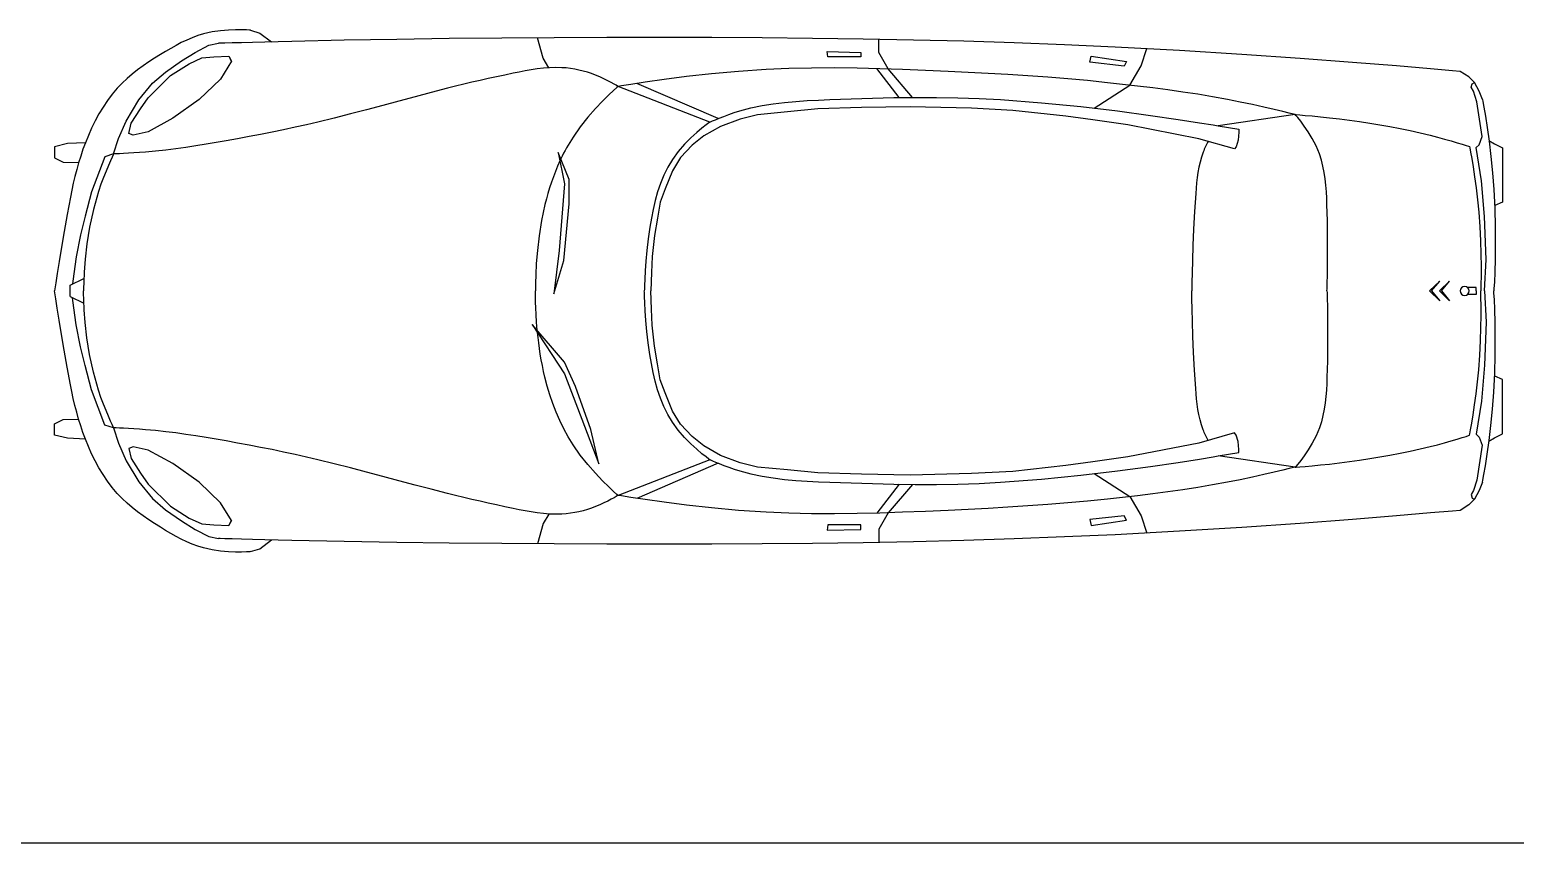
# Model space of a CAD drawing. Header units: millimetres. Extents: x 1343 to 64046, y 44602 to 77982.
# Drawn here: x 42538 to 47656, y 57946 to 60749 of the extents above; entities that cross this region are included whole.
import ezdxf

# ---------------------------------------------------------------- set-up
doc = ezdxf.new("R2010")
doc.units = ezdxf.units.MM
doc.layers.add('www.cad-blocks.net', color=7, linetype='Continuous')

# ---------------------------------------------------------------- blocks, each defined once
blk = doc.blocks.new('A$C4F9B1D23')
at = {"linetype": 'Continuous'}
for p, q in [((543, 1791.4), (513.5, 1784.7)), ((571.9, 1795.7), (543, 1791.4)), ((599.2, 1798.1), (571.9, 1795.7)), ((623.8, 1799.1), (599.2, 1798.1)), ((644.7, 1799.1), (623.8, 1799.1)), ((660.9, 1798.6), (644.7, 1799.1)), ((671.3, 1798), (660.9, 1798.6)), ((675.1, 1797.6), (671.3, 1798)), ((675.1, 1797.6), (707, 1787.7)), ((418.6, 1745), (400.5, 1734.9)), ((436.9, 1754.6), (418.6, 1745)), ((455.5, 1763.5), (436.9, 1754.6)), ((474.5, 1771.6), (455.5, 1763.5)), ((493.8, 1778.7), (474.5, 1771.6)), ((484.4, 1721.2), (531.7, 1745.5)), ((513.5, 1784.7), (493.8, 1778.7)), ((531.7, 1745.5), (565.2, 1752.4)), ((570.9, 1752.6), (565.2, 1752.4)), ((586.9, 1753), (570.9, 1752.6)), ((611.7, 1753.7), (586.9, 1753)), ((644, 1754.5), (611.7, 1753.7)), ((682.1, 1755.5), (644, 1754.5)), ((724.7, 1756.6), (682.1, 1755.5)), ((707, 1787.7), (748, 1757.2)), ((770.2, 1757.7), (724.7, 1756.6)), ((817.2, 1758.9), (770.2, 1757.7)), ((998.1, 1762.8), (817.2, 1758.9)), ((1179, 1765.9), (998.1, 1762.8)), ((1359.9, 1768.3), (1179, 1765.9)), ((1540.8, 1770.1), (1359.9, 1768.3)), ((1721.7, 1771.3), (1540.8, 1770.1)), ((1683, 1700.7), (1663.6, 1771)), ((1902.6, 1771.9), (1721.7, 1771.3)), ((2083.5, 1772.1), (1902.6, 1771.9)), ((2264.4, 1771.8), (2083.5, 1772.1)), ((2438.1, 1771), (2264.4, 1771.8)), ((2611.8, 1769.4), (2438.1, 1771)), ((2785.5, 1767), (2611.8, 1769.4)), ((2959.2, 1763.6), (2785.5, 1767)), ((2839.5, 1720.1), (2839.3, 1766.1)), ((3132.8, 1759.3), (2959.2, 1763.6)), ((3306.5, 1753.9), (3132.8, 1759.3)), ((3480, 1747.3), (3306.5, 1753.9)), ((3653.5, 1739.5), (3480, 1747.3)), ((344.8, 1701.1), (324.9, 1688.1)), ((364.9, 1713.7), (344.8, 1701.1)), ((382.7, 1724.4), (364.9, 1713.7)), ((382.1, 1653.4), (437.1, 1691.7)), ((400.5, 1734.9), (382.7, 1724.4)), ((437.1, 1691.7), (484.4, 1721.2)), ((463.5, 1681.8), (507.4, 1702.3)), ((507.4, 1702.3), (548.3, 1705.2)), ((548.3, 1705.2), (601, 1708.1)), ((609.7, 1690.6), (571.7, 1629.2)), ((601, 1708.1), (609.7, 1690.6)), ((609.7, 1690.6), (605.4, 1699.4)), ((1702.8, 1668), (1683, 1700.7)), ((2664.5, 1705.4), (2661.9, 1723.8)), ((2661.9, 1723.8), (2777.6, 1721.2)), ((2777.6, 1705.4), (2664.5, 1705.4)), ((2777.6, 1721.2), (2777.6, 1705.4)), ((2871.6, 1664), (2839.5, 1720.1)), ((3566.4, 1687), (3571.6, 1708)), ((3571.6, 1708), (3692.6, 1689.6)), ((3875.5, 1727.6), (3653.5, 1739.5)), ((3692.6, 1689.6), (3684.7, 1673.8)), ((3744, 1674.9), (3763.4, 1733.9)), ((4090.4, 1714.2), (3875.5, 1727.6)), ((4291.3, 1700.2), (4090.4, 1714.2)), ((4471.2, 1686.7), (4291.3, 1700.2)), ((267.7, 1646.1), (249.8, 1630.7)), ((286.2, 1660.7), (267.7, 1646.1)), ((305.3, 1674.7), (286.2, 1660.7)), ((324.9, 1688.1), (305.3, 1674.7)), ((323.1, 1564.8), (399.2, 1640.9)), ((337.3, 1615), (382.1, 1653.4)), ((399.2, 1640.9), (463.5, 1681.8)), ((1551.2, 1643.1), (1522.9, 1637)), ((1579.6, 1649), (1551.2, 1643.1)), ((1600.4, 1653.3), (1579.6, 1649)), ((1621.3, 1657.4), (1600.4, 1653.3)), ((1642.2, 1661), (1621.3, 1657.4)), ((1663.2, 1664.1), (1642.2, 1661)), ((1684.2, 1666.6), (1663.2, 1664.1)), ((1705.3, 1668.2), (1684.2, 1666.6)), ((1726.4, 1668.9), (1705.3, 1668.2)), ((1747.6, 1668.4), (1726.4, 1668.9)), ((1762.5, 1667.4), (1747.6, 1668.4)), ((1777.4, 1665.6), (1762.5, 1667.4)), ((1792.1, 1663.3), (1777.4, 1665.6)), ((1806.8, 1660.3), (1792.1, 1663.3)), ((1821.3, 1656.7), (1806.8, 1660.3)), ((1835.6, 1652.5), (1821.3, 1656.7)), ((1849.8, 1647.8), (1835.6, 1652.5)), ((1863.9, 1642.6), (1849.8, 1647.8)), ((1878.8, 1636.3), (1863.9, 1642.6)), ((2263.8, 1647.1), (2177.5, 1637.6)), ((2356.2, 1655.6), (2263.8, 1647.1)), ((2451.8, 1662), (2356.2, 1655.6)), ((2530.1, 1665.3), (2451.8, 1662)), ((2608.4, 1667), (2530.1, 1665.3)), ((2686.8, 1667.4), (2608.4, 1667)), ((2765.1, 1666.6), (2686.8, 1667.4)), ((2843.5, 1664.8), (2765.1, 1666.6)), ((2910.4, 1565.4), (2832.9, 1665.1)), ((2921.9, 1662.2), (2843.5, 1664.8)), ((2955.7, 1566), (2871.6, 1664)), ((3000.2, 1659.1), (2921.9, 1662.2)), ((3078.5, 1655.5), (3000.2, 1659.1)), ((3147.3, 1652.2), (3078.5, 1655.5)), ((3216, 1648.6), (3147.3, 1652.2)), ((3284.7, 1644.7), (3216, 1648.6)), ((3353.4, 1640.3), (3284.7, 1644.7)), ((3422.1, 1635.5), (3353.4, 1640.3)), ((3684.7, 1673.8), (3566.4, 1687)), ((3704.3, 1608.2), (3744, 1674.9)), ((4623.2, 1674.5), (4471.2, 1686.7)), ((4740.3, 1664.6), (4623.2, 1674.5)), ((4815.7, 1657.9), (4740.3, 1664.6)), ((4842.4, 1655.5), (4815.7, 1657.9)), ((4872.7, 1636.7), (4842.4, 1655.5)), ((216.3, 1597.4), (198.7, 1576.6)), ((232.6, 1614.5), (216.3, 1597.4)), ((249.8, 1630.7), (232.6, 1614.5)), ((290, 1557.4), (337.3, 1615)), ((571.7, 1629.2), (498.6, 1559)), ((1353.5, 1597.4), (1297.7, 1583)), ((1381.6, 1604.4), (1353.5, 1597.4)), ((1409.8, 1611.2), (1381.6, 1604.4)), ((1438, 1617.9), (1409.8, 1611.2)), ((1466.2, 1624.4), (1438, 1617.9)), ((1494.5, 1630.7), (1466.2, 1624.4)), ((1522.9, 1637), (1494.5, 1630.7)), ((1893, 1629.8), (1878.8, 1636.3)), ((1906.1, 1623.3), (1893, 1629.8)), ((1917.8, 1617.2), (1906.1, 1623.3)), ((1926.2, 1590.3), (1909.2, 1574.5)), ((1927.5, 1611.9), (1917.8, 1617.2)), ((1937.4, 1600.3), (1926.2, 1590.3)), ((1935, 1607.6), (1927.5, 1611.9)), ((1939.7, 1604.8), (1935, 1607.6)), ((1941.4, 1603.8), (1937.4, 1600.3)), ((1941.4, 1603.8), (1939.7, 1604.8)), ((1952.8, 1605.8), (1941.4, 1603.8)), ((2258, 1481.1), (1941.4, 1603.8)), ((1985.1, 1611), (1952.8, 1605.8)), ((2035.2, 1618.6), (1985.1, 1611)), ((2286.7, 1493.3), (2006.4, 1614.3)), ((2100.4, 1627.8), (2035.2, 1618.6)), ((2177.5, 1637.6), (2100.4, 1627.8)), ((3490.7, 1630), (3422.1, 1635.5)), ((3559.2, 1623.8), (3490.7, 1630)), ((3627.7, 1616.7), (3559.2, 1623.8)), ((3582, 1528.9), (3704.3, 1608.2)), ((3679.6, 1611), (3627.7, 1616.7)), ((3731.5, 1605), (3679.6, 1611)), ((3783.3, 1598.7), (3731.5, 1605)), ((3835.1, 1591.9), (3783.3, 1598.7)), ((3886.8, 1584.6), (3835.1, 1591.9)), ((4892, 1617.5), (4872.7, 1636.7)), ((4880.2, 1601), (4884.2, 1612.9)), ((4888.2, 1587), (4880.2, 1601)), ((4884.2, 1612.9), (4892, 1617.5)), ((4900.2, 1551), (4888.2, 1587)), ((4908.5, 1587.2), (4892, 1617.5)), ((4919.9, 1558.6), (4908.5, 1587.2)), ((182.3, 1554.8), (167.1, 1532.2)), ((198.7, 1576.6), (182.3, 1554.8)), ((246.5, 1484.5), (290, 1557.4)), ((296.8, 1526.8), (323.1, 1564.8)), ((498.6, 1559), (407.9, 1494.6)), ((1130.7, 1538.4), (1075.1, 1523.6)), ((1186.4, 1553.4), (1130.7, 1538.4)), ((1242, 1568.3), (1186.4, 1553.4)), ((1297.7, 1583), (1242, 1568.3)), ((1887.9, 1553.4), (1863.5, 1527.7)), ((1909.2, 1574.5), (1887.9, 1553.4)), ((2399.2, 1529.8), (2437.4, 1537.8)), ((2437.4, 1537.8), (2475.9, 1544.1)), ((2475.9, 1544.1), (2514.8, 1548.8)), ((2514.8, 1548.8), (2553.8, 1552.4)), ((2553.8, 1552.4), (2593, 1555.1)), ((2593, 1555.1), (2632.2, 1557)), ((2632.2, 1557), (2671.5, 1558.6)), ((2671.5, 1558.6), (2745, 1561.2)), ((2745, 1561.2), (2818.5, 1563.4)), ((2818.5, 1563.4), (2892, 1565.1)), ((2892, 1565.1), (2965.5, 1566.1)), ((2965.5, 1566.1), (3039, 1566.1)), ((3039, 1566.1), (3112.5, 1565)), ((3112.5, 1565), (3186, 1562.5)), ((3186, 1562.5), (3259.4, 1558.6)), ((3259.4, 1558.6), (3399.8, 1547.7)), ((3399.8, 1547.7), (3535.5, 1534.1)), ((3938.4, 1576.7), (3886.8, 1584.6)), ((3989.9, 1568.1), (3938.4, 1576.7)), ((4041.2, 1558.6), (3989.9, 1568.1)), ((4084.8, 1549.9), (4041.2, 1558.6)), ((4126.9, 1541), (4084.8, 1549.9)), ((4166.2, 1532.3), (4126.9, 1541)), ((4918.2, 1431.1), (4900.2, 1551)), ((4919.9, 1558.6), (4921.1, 1551.7)), ((4921.1, 1551.7), (4924.5, 1532.1)), ((139.9, 1484.9), (127.9, 1460.3)), ((153, 1508.9), (139.9, 1484.9)), ((167.1, 1532.2), (153, 1508.9)), ((220.9, 1424.4), (246.5, 1484.5)), ((264.6, 1477.1), (296.8, 1526.8)), ((407.9, 1494.6), (323.1, 1447.8)), ((963.6, 1494.7), (907.6, 1481.1)), ((1019.4, 1509), (963.6, 1494.7)), ((1075.1, 1523.6), (1019.4, 1509)), ((1837.6, 1498), (1811.4, 1465)), ((1863.5, 1527.7), (1837.6, 1498)), ((2260.3, 1482.1), (2266.7, 1484.9)), ((2266.7, 1484.9), (2276.7, 1489.2)), ((2276.7, 1489.2), (2289.8, 1494.6)), ((2289.8, 1494.6), (2305.4, 1500.7)), ((2362.3, 1491.2), (2294.6, 1466.2)), ((2305.4, 1500.7), (2322.9, 1507.2)), ((2322.9, 1507.2), (2341.7, 1513.7)), ((2341.7, 1513.7), (2361.4, 1519.8)), ((2361.4, 1519.8), (2399.2, 1529.8)), ((2422.4, 1506.2), (2362.3, 1491.2)), ((2525.1, 1516.3), (2422.4, 1506.2)), ((2630.2, 1526.3), (2525.1, 1516.3)), ((2780.5, 1531.3), (2630.2, 1526.3)), ((2948.3, 1533.8), (2780.5, 1531.3)), ((3158.7, 1528.8), (2948.3, 1533.8)), ((3301.4, 1521.3), (3158.7, 1528.8)), ((3484.3, 1501.2), (3301.4, 1521.3)), ((3576.9, 1488.7), (3484.3, 1501.2)), ((3535.5, 1534.1), (3662.2, 1519.2)), ((3697.2, 1471.2), (3576.9, 1488.7)), ((3662.2, 1519.2), (3775.5, 1504.2)), ((3775.5, 1504.2), (3871.1, 1490.3)), ((3871.1, 1490.3), (3944.8, 1478.8)), ((4273.8, 1506.9), (4008.9, 1468.1)), ((4201.4, 1524.2), (4166.2, 1532.3)), ((4231.1, 1517.3), (4201.4, 1524.2)), ((4253.9, 1511.8), (4231.1, 1517.3)), ((4268.6, 1508.2), (4253.9, 1511.8)), ((4273.8, 1506.9), (4268.6, 1508.2)), ((4276.3, 1504.2), (4273.8, 1506.9)), ((4273.8, 1506.9), (4278, 1506.6)), ((4283.1, 1496.3), (4276.3, 1504.2)), ((4278, 1506.6), (4289.9, 1505.7)), ((4293.2, 1483.9), (4283.1, 1496.3)), ((4289.9, 1505.7), (4308.5, 1504.1)), ((4308.5, 1504.1), (4332.5, 1502)), ((4332.5, 1502), (4360.9, 1499.2)), ((4360.9, 1499.2), (4392.5, 1495.9)), ((4392.5, 1495.9), (4426.3, 1492)), ((4426.3, 1492), (4461.2, 1487.5)), ((4461.2, 1487.5), (4496.2, 1482.6)), ((4924.5, 1532.1), (4929.5, 1501.6)), ((4929.5, 1501.6), (4935.4, 1462)), ((116.7, 1435.3), (106.5, 1410)), ((127.9, 1460.3), (116.7, 1435.3)), ((255.9, 1442), (264.6, 1477.1)), ((270.5, 1436.1), (255.9, 1442)), ((323.1, 1447.8), (270.5, 1436.1)), ((710.2, 1438.6), (670.5, 1431)), ((749.8, 1446.4), (710.2, 1438.6)), ((789.4, 1454.6), (749.8, 1446.4)), ((828.9, 1463.1), (789.4, 1454.6)), ((868.3, 1471.9), (828.9, 1463.1)), ((907.6, 1481.1), (868.3, 1471.9)), ((1811.4, 1465), (1786.3, 1429.4)), ((2212.3, 1445.2), (2191.9, 1426.5)), ((2237, 1433.6), (2197, 1401)), ((2230.4, 1460.4), (2212.3, 1445.2)), ((2244.9, 1471.7), (2230.4, 1460.4)), ((2294.6, 1466.2), (2237, 1433.6)), ((2254.5, 1478.7), (2244.9, 1471.7)), ((2258, 1481.1), (2254.5, 1478.7)), ((2258, 1481.1), (2260.3, 1482.1)), ((3942.6, 1423.6), (3697.2, 1471.2)), ((3944.8, 1478.8), (3992.2, 1471)), ((3992.2, 1471), (4008.9, 1468.1)), ((4008.9, 1468.1), (4080.3, 1456.1)), ((4080.3, 1446.1), (4077.8, 1418.6)), ((4080.3, 1456.1), (4080.3, 1446.1)), ((4305.6, 1467.4), (4293.2, 1483.9)), ((4319.3, 1447.3), (4305.6, 1467.4)), ((4333.2, 1424.3), (4319.3, 1447.3)), ((4496.2, 1482.6), (4531.1, 1477.3)), ((4531.1, 1477.3), (4566, 1471.6)), ((4566, 1471.6), (4600.8, 1465.5)), ((4600.8, 1465.5), (4635.5, 1458.9)), ((4635.5, 1458.9), (4670.1, 1451.7)), ((4670.1, 1451.7), (4704.6, 1444.1)), ((4704.6, 1444.1), (4739, 1435.8)), ((4739, 1435.8), (4764.5, 1429.3)), ((4935.4, 1462), (4941.9, 1415.2)), ((44.5, 1407.3), (0, 1396)), ((0, 1396), (0, 1357.3)), ((106.5, 1410), (44.5, 1407.3)), ((98.1, 1387.2), (90.3, 1364.1)), ((106.5, 1410), (98.1, 1387.2)), ((203.4, 1371.2), (220.9, 1424.4)), ((383, 1384.7), (348.2, 1380.9)), ((417.8, 1389.1), (383, 1384.7)), ((452.6, 1393.9), (417.8, 1389.1)), ((487.3, 1399.1), (452.6, 1393.9)), ((521.9, 1404.6), (487.3, 1399.1)), ((556.5, 1410.4), (521.9, 1404.6)), ((591.1, 1416.4), (556.5, 1410.4)), ((630.8, 1423.6), (591.1, 1416.4)), ((670.5, 1431), (630.8, 1423.6)), ((1759, 1383.1), (1754, 1373.6)), ((1764.1, 1392.6), (1759, 1383.1)), ((1769.4, 1401.9), (1764.1, 1392.6)), ((1774.9, 1411.1), (1769.4, 1401.9)), ((1780.5, 1420.3), (1774.9, 1411.1)), ((1786.3, 1429.4), (1780.5, 1420.3)), ((2170.3, 1404.4), (2148.8, 1379.4)), ((2197, 1401), (2156.9, 1358.5)), ((2191.9, 1426.5), (2170.3, 1404.4)), ((4065.3, 1388.5), (3942.6, 1423.6)), ((3959.1, 1382.5), (3957.2, 1377.7)), ((3961.1, 1387.3), (3959.1, 1382.5)), ((3963.2, 1392.1), (3961.1, 1387.3)), ((3965.3, 1396.7), (3963.2, 1392.1)), ((3967.5, 1401.3), (3965.3, 1396.7)), ((3969.8, 1405.8), (3967.5, 1401.3)), ((3972, 1410.2), (3969.8, 1405.8)), ((3974.3, 1414.5), (3972, 1410.2)), ((4070.3, 1396), (4065.3, 1388.5)), ((4077.8, 1418.6), (4070.3, 1396)), ((4346.4, 1398.7), (4333.2, 1424.3)), ((4357.8, 1371.2), (4346.4, 1398.7)), ((4764.5, 1429.3), (4789.1, 1422.6)), ((4789.1, 1422.6), (4812, 1416)), ((4812, 1416), (4832.5, 1410)), ((4832.5, 1410), (4849.8, 1404.8)), ((4849.8, 1404.8), (4863.1, 1400.7)), ((4863.1, 1400.7), (4871.6, 1398)), ((4871.6, 1398), (4874.7, 1397.1)), ((4874.7, 1397.1), (4875.6, 1392)), ((4875.6, 1392), (4878.3, 1377.7)), ((4898.2, 1393.1), (4908.2, 1403.1)), ((4916.2, 1279.2), (4898.2, 1393.1)), ((4908.2, 1403.1), (4918.2, 1431.1)), ((4941.6, 1417.6), (4960.7, 1405.8)), ((4941.9, 1415.2), (4948.3, 1362.7)), ((4960.7, 1405.8), (4987.9, 1392.1)), ((4987.9, 1392.1), (4987.9, 1205.2)), ((0, 1357.3), (29.3, 1342.9)), ((29.3, 1342.9), (83.3, 1341.5)), ((83.1, 1340.9), (76.5, 1317.5)), ((90.3, 1364.1), (83.1, 1340.9)), ((173.4, 1361.8), (127.9, 1240.5)), ((203.4, 1371.2), (173.4, 1361.8)), ((185.6, 1331.4), (177.5, 1312)), ((192.7, 1347.8), (185.6, 1331.4)), ((198.4, 1360.3), (192.7, 1347.8)), ((202.1, 1368.4), (198.4, 1360.3)), ((203.4, 1371.2), (202.1, 1368.4)), ((205.9, 1371.3), (203.4, 1371.2)), ((212.9, 1371.6), (205.9, 1371.3)), ((223.7, 1372.1), (212.9, 1371.6)), ((237.8, 1372.7), (223.7, 1372.1)), ((254.4, 1373.6), (237.8, 1372.7)), ((273, 1374.7), (254.4, 1373.6)), ((292.8, 1376.1), (273, 1374.7)), ((313.2, 1377.7), (292.8, 1376.1)), ((348.2, 1380.9), (313.2, 1377.7)), ((1741.4, 1347.8), (1733.2, 1329.6)), ((1735.6, 1376.4), (1757.3, 1267.9)), ((1772.8, 1283.4), (1735.6, 1376.4)), ((1749.1, 1364.1), (1744.4, 1354.4)), ((1754, 1373.6), (1749.1, 1364.1)), ((2128.8, 1351.8), (2112.9, 1325.4)), ((2148.8, 1379.4), (2128.8, 1351.8)), ((2156.9, 1358.5), (2129.4, 1313.4)), ((3946.4, 1343.2), (3942.4, 1325.6)), ((3951.3, 1360.6), (3946.4, 1343.2)), ((3957.2, 1377.7), (3951.3, 1360.6)), ((4364.6, 1350.2), (4357.8, 1371.2)), ((4370, 1328.8), (4364.6, 1350.2)), ((4878.3, 1377.7), (4882.2, 1355.5)), ((4882.2, 1355.5), (4887.1, 1326.7)), ((4948.3, 1362.7), (4954, 1306.6)), ((70.4, 1294), (64.8, 1270.3)), ((76.5, 1317.5), (70.4, 1294)), ((168.9, 1290.1), (160.1, 1266.6)), ((177.5, 1312), (168.9, 1290.1)), ((1718.5, 1292.5), (1711.8, 1273.6)), ((1725.6, 1311.1), (1718.5, 1292.5)), ((1733.2, 1329.6), (1725.6, 1311.1)), ((1772.8, 1199.7), (1772.8, 1283.4)), ((2099.3, 1297.9), (2087.6, 1269.5)), ((2112.9, 1325.4), (2099.3, 1297.9)), ((2129.4, 1313.4), (2104.3, 1250.8)), ((3936.6, 1289.8), (3934.5, 1271.8)), ((3939.2, 1307.8), (3936.6, 1289.8)), ((3942.4, 1325.6), (3939.2, 1307.8)), ((4374.2, 1307.2), (4370, 1328.8)), ((4377.4, 1285.3), (4374.2, 1307.2)), ((4379.8, 1263.3), (4377.4, 1285.3)), ((4887.1, 1326.7), (4892.3, 1292.5)), ((4892.3, 1292.5), (4897.7, 1254.3)), ((4954, 1306.6), (4958.7, 1248.5)), ((59.6, 1246.5), (54.8, 1222.6)), ((64.8, 1270.3), (59.6, 1246.5)), ((127.9, 1240.5), (105.2, 1157)), ((151.7, 1242), (134.1, 1179.9)), ((160.1, 1266.6), (151.7, 1242)), ((1699.8, 1235.4), (1694.4, 1216.2)), ((1705.6, 1254.6), (1699.8, 1235.4)), ((1711.8, 1273.6), (1705.6, 1254.6)), ((1757.3, 1267.9), (1738.7, 1038.5)), ((2077.7, 1240.4), (2069.3, 1210.6)), ((2087.6, 1269.5), (2077.7, 1240.4)), ((2104.3, 1250.8), (2086.8, 1205.7)), ((3931.4, 1235.5), (3927.1, 1173)), ((3932.8, 1253.7), (3931.4, 1235.5)), ((3934.5, 1271.8), (3932.8, 1253.7)), ((4381.5, 1241.2), (4379.8, 1263.3)), ((4382.7, 1219), (4381.5, 1241.2)), ((4897.7, 1254.3), (4902.7, 1213.3)), ((4926.2, 1155.3), (4916.2, 1279.2)), ((4958.7, 1248.5), (4961.9, 1183.5)), ((54.8, 1222.6), (43.5, 1162.6)), ((134.1, 1179.9), (120.9, 1118.8)), ((1689.4, 1196.8), (1677.8, 1142.2)), ((1694.4, 1216.2), (1689.4, 1196.8)), ((1754.2, 1004.4), (1772.8, 1199.7)), ((2062.3, 1180.4), (2056.3, 1149.9)), ((2069.3, 1210.6), (2062.3, 1180.4)), ((2086.8, 1205.7), (2076.8, 1150.6)), ((4383.6, 1196.8), (4382.7, 1219)), ((4385.2, 1141.4), (4383.6, 1196.8)), ((4902.7, 1213.3), (4907, 1170.9)), ((4987.9, 1205.2), (4961.5, 1193.9)), ((4961.9, 1183.5), (4963.5, 1120.5)), ((43.5, 1162.6), (33.1, 1104.3)), ((105.2, 1157), (90, 1092.5)), ((1677.8, 1142.2), (1669.3, 1089)), ((2056.3, 1149.9), (2051.2, 1119.2)), ((2076.8, 1150.6), (2066.7, 1090.5)), ((3927.1, 1173), (3924, 1112.3)), ((4385.9, 1087.7), (4385.2, 1141.4)), ((4907, 1170.9), (4910.7, 1120.4)), ((4932.2, 1007.4), (4926.2, 1155.3)), ((33.1, 1104.3), (23.8, 1049.7)), ((90, 1092.5), (74.8, 1016.7)), ((120.9, 1118.8), (111.7, 1061.1)), ((1669.3, 1089), (1663.5, 1038.8)), ((2045.6, 1078.5), (2041.1, 1038.9)), ((2051.2, 1119.2), (2045.6, 1078.5)), ((2066.7, 1090.5), (2059.2, 1017.9)), ((3924, 1112.3), (3921.7, 1055.5)), ((4386, 1037.5), (4385.9, 1087.7)), ((4910.7, 1120.4), (4913, 1071.5)), ((4963.5, 1120.5), (4963.7, 1061.5)), ((23.8, 1049.7), (15.7, 1000.8)), ((111.7, 1061.1), (105.7, 1008.8)), ((1663.5, 1038.8), (1659.9, 993.6)), ((1738.7, 1038.5), (1720.1, 889.7)), ((2041.1, 1038.9), (2037.7, 1001.8)), ((3921.7, 1055.5), (3920.1, 1004.7)), ((4385.7, 992.5), (4386, 1037.5)), ((4913, 1071.5), (4914.3, 1025.6)), ((4914.3, 1025.6), (4914.7, 984.5)), ((4963.7, 1061.5), (4962.9, 1008.7)), ((15.7, 1000.8), (9.1, 959.4)), ((74.8, 1016.7), (63.5, 933.3)), ((105.7, 1008.8), (102.2, 964.4)), ((1659.9, 993.6), (1657.9, 955.3)), ((1720.1, 889.7), (1754.2, 1004.4)), ((2037.7, 1001.8), (2035.3, 968.5)), ((2059.2, 1017.9), (2056.7, 962.8)), ((3920.1, 1004.7), (3919.2, 961.7)), ((4385.1, 954.4), (4385.7, 992.5)), ((4914.7, 984.5), (4914.5, 949.8)), ((4926.2, 899.6), (4932.2, 1007.4)), ((4962.9, 1008.7), (4961.7, 964)), ((4.2, 927.4), (1.1, 906.9)), ((9.1, 959.4), (4.2, 927.4)), ((53.6, 919), (101, 942)), ((63.5, 933.3), (62.5, 923.4)), ((100.5, 929.8), (100, 907.5)), ((102.2, 964.4), (100.5, 929.8)), ((1657.1, 925.6), (1657, 906.4)), ((1657.9, 955.3), (1657.1, 925.6)), ((2033.6, 940.3), (2032.5, 918.6)), ((2035.3, 968.5), (2033.6, 940.3)), ((2056.7, 962.8), (2054.2, 899.6)), ((3918.7, 928.5), (3918.5, 907.1)), ((3919.2, 961.7), (3918.7, 928.5)), ((4383.9, 906.2), (4384.4, 925.1)), ((4384.4, 925.1), (4385.1, 954.4)), ((4737.3, 899.6), (4772.3, 933.5)), ((4744.3, 899.6), (4772.3, 933.5)), ((4771.3, 899.6), (4806.3, 933.5)), ((4778.3, 899.6), (4806.3, 933.5)), ((4914.1, 923), (4913.6, 905.7)), ((4914.5, 949.8), (4914.1, 923)), ((4960.3, 929.6), (4959.1, 907.4)), ((4961.7, 964), (4960.3, 929.6)), ((1.1, 906.9), (0, 899.6)), ((1.1, 892.3), (0, 899.6)), ((4.2, 871.7), (1.1, 892.3)), ((9.1, 839.8), (4.2, 871.7)), ((53.6, 880.1), (53.6, 919)), ((53.6, 880.1), (101, 857.1)), ((63.5, 865.9), (62.5, 875.8)), ((100, 907.5), (100, 899.6)), ((100, 891.6), (100, 899.6)), ((100.5, 869.3), (100, 891.6)), ((1657, 906.4), (1657.1, 899.6)), ((1657, 889.4), (1657.1, 897)), ((1657.1, 877.3), (1657, 889.4)), ((1657.1, 897), (1657.1, 899.6)), ((1657.4, 861.1), (1657.1, 877.3)), ((2032, 904.5), (2031.9, 899.6)), ((2032, 894.6), (2031.9, 899.6)), ((2032.5, 918.6), (2032, 904.5)), ((2032.5, 880.6), (2032, 894.6)), ((2033.6, 858.8), (2032.5, 880.6)), ((2056.7, 836.4), (2054.2, 899.6)), ((3918.5, 907.1), (3918.4, 899.6)), ((3918.5, 892), (3918.4, 899.6)), ((3918.7, 870.7), (3918.5, 892)), ((3919.2, 837.5), (3918.7, 870.7)), ((4383.6, 899.6), (4383.9, 906.2)), ((4383.6, 899.6), (4383.9, 892.9)), ((4383.9, 892.9), (4384.4, 874)), ((4384.4, 874), (4385.1, 844.7)), ((4737.3, 899.6), (4772.3, 865.7)), ((4744.3, 899.6), (4772.3, 865.7)), ((4771.3, 899.6), (4806.3, 865.7)), ((4778.3, 899.6), (4806.3, 865.7)), ((4898.2, 911.5), (4868.2, 911.5)), ((4898.2, 887.7), (4868.2, 887.7)), ((4898.2, 899.6), (4898.2, 911.5)), ((4898.2, 899.6), (4898.2, 887.7)), ((4913.6, 905.7), (4913.4, 899.6)), ((4913.6, 893.5), (4913.4, 899.6)), ((4914.1, 876.2), (4913.6, 893.5)), ((4914.5, 849.4), (4914.1, 876.2)), ((4926.2, 899.6), (4932.2, 791.7)), ((4959.1, 907.4), (4958.7, 899.6)), ((4959.1, 891.7), (4958.7, 899.6)), ((4960.3, 869.5), (4959.1, 891.7)), ((15.7, 798.4), (9.1, 839.8)), ((74.8, 782.4), (63.5, 865.9)), ((102.2, 834.8), (100.5, 869.3)), ((105.7, 790.3), (102.2, 834.8)), ((1658, 841.2), (1657.4, 861.1)), ((1659.1, 818.2), (1658, 841.2)), ((2035.3, 830.6), (2033.6, 858.8)), ((2037.7, 797.3), (2035.3, 830.6)), ((2059.2, 781.3), (2056.7, 836.4)), ((3920.1, 794.5), (3919.2, 837.5)), ((4385.1, 844.7), (4385.7, 806.7)), ((4914.7, 814.6), (4914.5, 849.4)), ((4961.7, 835.1), (4960.3, 869.5)), ((4962.9, 790.4), (4961.7, 835.1)), ((23.8, 749.4), (15.7, 798.4)), ((90, 706.6), (74.8, 782.4)), ((111.7, 738.1), (105.7, 790.3)), ((1645.7, 784.3), (1757.3, 613.8)), ((1757.3, 654.1), (1645.7, 784.3)), ((1660.8, 792.3), (1659.1, 818.2)), ((1663.1, 764), (1660.8, 792.3)), ((2041.1, 760.2), (2037.7, 797.3)), ((2066.7, 708.7), (2059.2, 781.3)), ((3921.7, 743.6), (3920.1, 794.5)), ((4385.7, 806.7), (4386, 761.7)), ((4913, 727.7), (4914.3, 773.5)), ((4914.3, 773.5), (4914.7, 814.6)), ((4932.2, 791.7), (4926.2, 643.8)), ((4963.7, 737.6), (4962.9, 790.4)), ((33.1, 694.9), (23.8, 749.4)), ((120.9, 680.3), (111.7, 738.1)), ((1665.8, 738.7), (1663.9, 756.7)), ((1668, 720.1), (1665.8, 738.7)), ((1670.6, 701.1), (1668, 720.1)), ((2045.6, 720.7), (2041.1, 760.2)), ((2051.2, 679.9), (2045.6, 720.7)), ((3924, 686.8), (3921.7, 743.6)), ((4386, 761.7), (4385.9, 711.5)), ((4910.7, 678.7), (4913, 727.7)), ((4963.5, 678.7), (4963.7, 737.6)), ((43.5, 636.6), (33.1, 694.9)), ((105.2, 642.1), (90, 706.6)), ((134.1, 619.3), (120.9, 680.3)), ((1673.5, 681.8), (1670.6, 701.1)), ((1676.8, 662.1), (1673.5, 681.8)), ((2056.3, 649.3), (2051.2, 679.9)), ((2076.8, 648.5), (2066.7, 708.7)), ((3927.1, 626.2), (3924, 686.8)), ((4385.9, 711.5), (4385.2, 657.8)), ((4907, 628.2), (4910.7, 678.7)), ((4961.9, 615.7), (4963.5, 678.7)), ((54.8, 576.5), (43.5, 636.6)), ((127.9, 558.7), (105.2, 642.1)), ((151.7, 557.1), (134.1, 619.3)), ((1680.6, 642.3), (1676.8, 662.1)), ((1684.8, 622.3), (1680.6, 642.3)), ((1689.4, 602.4), (1684.8, 622.3)), ((1794.5, 570.4), (1757.3, 654.1)), ((2062.3, 618.7), (2056.3, 649.3)), ((2069.3, 588.5), (2062.3, 618.7)), ((2086.8, 593.4), (2076.8, 648.5)), ((3931.4, 563.6), (3927.1, 626.2)), ((4385.2, 657.8), (4383.6, 602.4)), ((4902.7, 585.8), (4907, 628.2)), ((4926.2, 643.8), (4916.2, 519.9)), ((4958.7, 550.7), (4961.9, 615.7)), ((59.6, 552.6), (54.8, 576.5)), ((1697.5, 571.7), (1689.4, 602.4)), ((1706.6, 541.3), (1697.5, 571.7)), ((1757.3, 613.8), (1825.5, 434)), ((1847.2, 421.6), (1794.5, 570.4)), ((2077.7, 558.8), (2069.3, 588.5)), ((2104.3, 548.4), (2086.8, 593.4)), ((3932.8, 545.5), (3931.4, 563.6)), ((4382.7, 580.2), (4381.5, 558)), ((4383.6, 602.4), (4382.7, 580.2)), ((4897.7, 544.9), (4902.7, 585.8)), ((4987.9, 594), (4961.5, 605.3)), ((4987.9, 407), (4987.9, 594)), ((64.8, 528.8), (59.6, 552.6)), ((70.4, 505.2), (64.8, 528.8)), ((173.4, 437.3), (127.9, 558.7)), ((160.1, 532.6), (151.7, 557.1)), ((168.9, 509), (160.1, 532.6)), ((1716.8, 511.4), (1706.6, 541.3)), ((2087.6, 529.6), (2077.7, 558.8)), ((2099.3, 501.2), (2087.6, 529.6)), ((2129.4, 485.8), (2104.3, 548.4)), ((3934.5, 527.4), (3932.8, 545.5)), ((3936.6, 509.3), (3934.5, 527.4)), ((4377.4, 513.8), (4374.2, 491.9)), ((4379.8, 535.8), (4377.4, 513.8)), ((4381.5, 558), (4379.8, 535.8)), ((4892.3, 506.6), (4897.7, 544.9)), ((4916.2, 519.9), (4898.2, 406)), ((4954, 492.6), (4958.7, 550.7)), ((76.5, 481.6), (70.4, 505.2)), ((83.1, 458.2), (76.5, 481.6)), ((177.5, 487.2), (168.9, 509)), ((185.6, 467.7), (177.5, 487.2)), ((192.7, 451.4), (185.6, 467.7)), ((1728.1, 481.8), (1716.8, 511.4)), ((1740.7, 452.8), (1728.1, 481.8)), ((2112.9, 473.7), (2099.3, 501.2)), ((2128.8, 447.3), (2112.9, 473.7)), ((2156.9, 440.7), (2129.4, 485.8)), ((3939.2, 491.3), (3936.6, 509.3)), ((3942.4, 473.5), (3939.2, 491.3)), ((3946.4, 455.9), (3942.4, 473.5)), ((4370, 470.3), (4364.6, 448.9)), ((4374.2, 491.9), (4370, 470.3)), ((4882.2, 443.6), (4887.1, 472.5)), ((4887.1, 472.5), (4892.3, 506.6)), ((4948.3, 436.4), (4954, 492.6)), ((0, 441.8), (29.3, 456.3)), ((0, 403.2), (0, 441.8)), ((29.3, 456.3), (83.3, 457.7)), ((90.3, 435), (83.1, 458.2)), ((98.1, 412), (90.3, 435)), ((106.5, 389.2), (98.1, 412)), ((203.4, 427.9), (173.4, 437.3)), ((198.4, 438.8), (192.7, 451.4)), ((202.1, 430.8), (198.4, 438.8)), ((203.4, 427.9), (202.1, 430.8)), ((203.4, 427.9), (220.9, 374.8)), ((205.9, 427.8), (203.4, 427.9)), ((212.9, 427.6), (205.9, 427.8)), ((223.7, 427.1), (212.9, 427.6)), ((237.8, 426.4), (223.7, 427.1)), ((254.4, 425.5), (237.8, 426.4)), ((273, 424.4), (254.4, 425.5)), ((292.8, 423.1), (273, 424.4)), ((313.2, 421.5), (292.8, 423.1)), ((348.2, 418.2), (313.2, 421.5)), ((383, 414.4), (348.2, 418.2)), ((417.8, 410.1), (383, 414.4)), ((452.6, 405.3), (417.8, 410.1)), ((1754.5, 424.4), (1740.7, 452.8)), ((1769.7, 396.7), (1754.5, 424.4)), ((1825.5, 434), (1875.1, 303.8)), ((1875.1, 303.8), (1847.2, 421.6)), ((2148.8, 419.7), (2128.8, 447.3)), ((2170.3, 394.7), (2148.8, 419.7)), ((2197, 398.1), (2156.9, 440.7)), ((4065.3, 410.6), (3942.6, 375.6)), ((3951.3, 438.6), (3946.4, 455.9)), ((3957.2, 421.5), (3951.3, 438.6)), ((3959.1, 416.6), (3957.2, 421.5)), ((3961.1, 411.8), (3959.1, 416.6)), ((3963.2, 407.1), (3961.1, 411.8)), ((4070.3, 403.1), (4065.3, 410.6)), ((4357.8, 427.9), (4346.4, 400.4)), ((4364.6, 448.9), (4357.8, 427.9)), ((4875.6, 407.1), (4878.3, 421.4)), ((4878.3, 421.4), (4882.2, 443.6)), ((4941.9, 384), (4948.3, 436.4)), ((44.5, 391.8), (0, 403.2)), ((106.5, 389.2), (44.5, 391.8)), ((116.7, 363.8), (106.5, 389.2)), ((127.9, 338.8), (116.7, 363.8)), ((220.9, 374.8), (246.5, 314.6)), ((270.5, 363), (255.9, 357.2)), ((323.1, 351.3), (270.5, 363)), ((487.3, 400.1), (452.6, 405.3)), ((521.9, 394.5), (487.3, 400.1)), ((556.5, 388.7), (521.9, 394.5)), ((591.1, 382.7), (556.5, 388.7)), ((630.8, 375.6), (591.1, 382.7)), ((670.5, 368.2), (630.8, 375.6)), ((710.2, 360.6), (670.5, 368.2)), ((749.8, 352.7), (710.2, 360.6)), ((1786.3, 369.8), (1769.7, 396.7)), ((1811.4, 334.1), (1786.3, 369.8)), ((2191.9, 372.7), (2170.3, 394.7)), ((2212.3, 353.9), (2191.9, 372.7)), ((2237, 365.5), (2197, 398.1)), ((2294.6, 333), (2237, 365.5)), ((3942.6, 375.6), (3697.2, 328)), ((3965.3, 402.4), (3963.2, 407.1)), ((3967.5, 397.8), (3965.3, 402.4)), ((3969.8, 393.3), (3967.5, 397.8)), ((3972, 388.9), (3969.8, 393.3)), ((3974.3, 384.6), (3972, 388.9)), ((4077.8, 380.6), (4070.3, 403.1)), ((4080.3, 353), (4077.8, 380.6)), ((4333.2, 374.9), (4319.3, 351.8)), ((4346.4, 400.4), (4333.2, 374.9)), ((4704.6, 355.1), (4739, 363.3)), ((4739, 363.3), (4764.5, 369.9)), ((4764.5, 369.9), (4789.1, 376.6)), ((4789.1, 376.6), (4812, 383.1)), ((4812, 383.1), (4832.5, 389.1)), ((4832.5, 389.1), (4849.8, 394.3)), ((4849.8, 394.3), (4863.1, 398.4)), ((4863.1, 398.4), (4871.6, 401.1)), ((4871.6, 401.1), (4874.7, 402.1)), ((4874.7, 402.1), (4875.6, 407.1)), ((4898.2, 406), (4908.2, 396)), ((4918.2, 368.1), (4900.2, 248.2)), ((4908.2, 396), (4918.2, 368.1)), ((4935.4, 337.1), (4941.9, 384)), ((4941.6, 381.6), (4960.7, 393.3)), ((4960.7, 393.3), (4987.9, 407)), ((139.9, 314.3), (127.9, 338.8)), ((153, 290.3), (139.9, 314.3)), ((246.5, 314.6), (290, 241.7)), ((255.9, 357.2), (264.6, 322.1)), ((264.6, 322.1), (296.8, 272.3)), ((407.9, 304.5), (323.1, 351.3)), ((789.4, 344.6), (749.8, 352.7)), ((828.9, 336.1), (789.4, 344.6)), ((868.3, 327.3), (828.9, 336.1)), ((907.6, 318.1), (868.3, 327.3)), ((963.6, 304.4), (907.6, 318.1)), ((1837.6, 301.1), (1811.4, 334.1)), ((2258, 318.1), (1941.4, 195.3)), ((2230.4, 338.7), (2212.3, 353.9)), ((2244.9, 327.5), (2230.4, 338.7)), ((2254.5, 320.5), (2244.9, 327.5)), ((2258, 318.1), (2254.5, 320.5)), ((2258, 318.1), (2260.3, 317.1)), ((2260.3, 317.1), (2266.7, 314.2)), ((2266.7, 314.2), (2276.7, 309.9)), ((2276.7, 309.9), (2289.8, 304.6)), ((2362.3, 307.9), (2294.6, 333)), ((2422.4, 292.9), (2362.3, 307.9)), ((3576.9, 310.4), (3484.3, 297.9)), ((3697.2, 328), (3576.9, 310.4)), ((3775.5, 295), (3871.1, 308.9)), ((3871.1, 308.9), (3944.8, 320.3)), ((3944.8, 320.3), (3992.2, 328.1)), ((3992.2, 328.1), (4008.9, 331)), ((4008.9, 331), (4080.3, 343)), ((4273.8, 292.2), (4008.9, 331)), ((4080.3, 343), (4080.3, 353)), ((4293.2, 315.3), (4283.1, 302.8)), ((4305.6, 331.8), (4293.2, 315.3)), ((4319.3, 351.8), (4305.6, 331.8)), ((4392.5, 303.2), (4426.3, 307.1)), ((4426.3, 307.1), (4461.2, 311.6)), ((4461.2, 311.6), (4496.2, 316.6)), ((4496.2, 316.6), (4531.1, 321.9)), ((4531.1, 321.9), (4566, 327.6)), ((4566, 327.6), (4600.8, 333.7)), ((4600.8, 333.7), (4635.5, 340.3)), ((4635.5, 340.3), (4670.1, 347.4)), ((4670.1, 347.4), (4704.6, 355.1)), ((4929.5, 297.5), (4935.4, 337.1)), ((167.1, 266.9), (153, 290.3)), ((182.3, 244.3), (167.1, 266.9)), ((296.8, 272.3), (323.1, 234.3)), ((498.6, 240.2), (407.9, 304.5)), ((1019.4, 290.2), (963.6, 304.4)), ((1075.1, 275.6), (1019.4, 290.2)), ((1130.7, 260.7), (1075.1, 275.6)), ((1186.4, 245.8), (1130.7, 260.7)), ((1863.5, 271.5), (1837.6, 301.1)), ((1887.9, 245.8), (1863.5, 271.5)), ((2286.7, 305.8), (2006.4, 184.8)), ((2289.8, 304.6), (2305.4, 298.5)), ((2305.4, 298.5), (2322.9, 292)), ((2322.9, 292), (2341.7, 285.5)), ((2341.7, 285.5), (2361.4, 279.3)), ((2361.4, 279.3), (2399.2, 269.3)), ((2399.2, 269.3), (2437.4, 261.3)), ((2525.1, 282.9), (2422.4, 292.9)), ((2437.4, 261.3), (2475.9, 255.1)), ((2630.2, 272.9), (2525.1, 282.9)), ((2780.5, 267.9), (2630.2, 272.9)), ((2948.3, 265.4), (2780.5, 267.9)), ((3158.7, 270.4), (2948.3, 265.4)), ((3301.4, 277.9), (3158.7, 270.4)), ((3484.3, 297.9), (3301.4, 277.9)), ((3399.8, 251.5), (3535.5, 265)), ((3535.5, 265), (3662.2, 280)), ((3582, 270.3), (3704.3, 191)), ((3662.2, 280), (3775.5, 295)), ((4126.9, 258.2), (4084.8, 249.3)), ((4166.2, 266.9), (4126.9, 258.2)), ((4201.4, 274.9), (4166.2, 266.9)), ((4231.1, 281.9), (4201.4, 274.9)), ((4253.9, 287.4), (4231.1, 281.9)), ((4268.6, 291), (4253.9, 287.4)), ((4273.8, 292.2), (4268.6, 291)), ((4276.3, 295), (4273.8, 292.2)), ((4273.8, 292.2), (4278, 292.6)), ((4283.1, 302.8), (4276.3, 295)), ((4278, 292.6), (4289.9, 293.5)), ((4289.9, 293.5), (4308.5, 295)), ((4308.5, 295), (4332.5, 297.2)), ((4332.5, 297.2), (4360.9, 299.9)), ((4360.9, 299.9), (4392.5, 303.2)), ((4921.1, 247.5), (4924.5, 267.1)), ((4924.5, 267.1), (4929.5, 297.5)), ((198.7, 222.6), (182.3, 244.3)), ((216.3, 201.8), (198.7, 222.6)), ((290, 241.7), (337.3, 184.2)), ((323.1, 234.3), (399.2, 158.3)), ((571.7, 170), (498.6, 240.2)), ((1242, 230.8), (1186.4, 245.8)), ((1297.7, 216.1), (1242, 230.8)), ((1353.5, 201.8), (1297.7, 216.1)), ((1909.2, 224.7), (1887.9, 245.8)), ((1926.2, 208.8), (1909.2, 224.7)), ((1937.4, 198.8), (1926.2, 208.8)), ((2475.9, 255.1), (2514.8, 250.3)), ((2514.8, 250.3), (2553.8, 246.7)), ((2553.8, 246.7), (2593, 244.1)), ((2593, 244.1), (2632.2, 242.1)), ((2632.2, 242.1), (2671.5, 240.6)), ((2671.5, 240.6), (2745, 238)), ((2745, 238), (2818.5, 235.7)), ((2818.5, 235.7), (2892, 234)), ((2910.4, 233.7), (2832.9, 134)), ((2955.7, 233.1), (2871.6, 135.2)), ((2892, 234), (2965.5, 233.1)), ((2965.5, 233.1), (3039, 233.1)), ((3039, 233.1), (3112.5, 234.2)), ((3112.5, 234.2), (3186, 236.6)), ((3186, 236.6), (3259.4, 240.6)), ((3259.4, 240.6), (3399.8, 251.5)), ((3835.1, 207.2), (3783.3, 200.5)), ((3886.8, 214.5), (3835.1, 207.2)), ((3938.4, 222.4), (3886.8, 214.5)), ((3989.9, 231.1), (3938.4, 222.4)), ((4041.2, 240.6), (3989.9, 231.1)), ((4084.8, 249.3), (4041.2, 240.6)), ((4888.2, 212.2), (4880.2, 198.2)), ((4900.2, 248.2), (4888.2, 212.2)), ((4908.5, 211.9), (4892, 181.7)), ((4919.9, 240.6), (4908.5, 211.9)), ((4919.9, 240.6), (4921.1, 247.5)), ((232.6, 184.7), (216.3, 201.8)), ((249.8, 168.5), (232.6, 184.7)), ((267.7, 153.1), (249.8, 168.5)), ((337.3, 184.2), (382.1, 145.8)), ((399.2, 158.3), (463.5, 117.3)), ((609.7, 108.6), (571.7, 170)), ((1381.6, 194.8), (1353.5, 201.8)), ((1409.8, 187.9), (1381.6, 194.8)), ((1438, 181.3), (1409.8, 187.9)), ((1466.2, 174.8), (1438, 181.3)), ((1494.5, 168.4), (1466.2, 174.8)), ((1522.9, 162.2), (1494.5, 168.4)), ((1551.2, 156.1), (1522.9, 162.2)), ((1579.6, 150.1), (1551.2, 156.1)), ((1863.9, 156.6), (1849.8, 151.3)), ((1878.8, 162.8), (1863.9, 156.6)), ((1893, 169.3), (1878.8, 162.8)), ((1906.1, 175.8), (1893, 169.3)), ((1917.8, 181.9), (1906.1, 175.8)), ((1927.5, 187.3), (1917.8, 181.9)), ((1935, 191.5), (1927.5, 187.3)), ((1939.7, 194.3), (1935, 191.5)), ((1941.4, 195.3), (1937.4, 198.8)), ((1941.4, 195.3), (1939.7, 194.3)), ((1952.8, 193.4), (1941.4, 195.3)), ((1985.1, 188.2), (1952.8, 193.4)), ((2035.2, 180.5), (1985.1, 188.2)), ((2100.4, 171.4), (2035.2, 180.5)), ((2177.5, 161.6), (2100.4, 171.4)), ((2263.8, 152), (2177.5, 161.6)), ((3284.7, 154.5), (3216, 150.6)), ((3353.4, 158.8), (3284.7, 154.5)), ((3422.1, 163.7), (3353.4, 158.8)), ((3490.7, 169.2), (3422.1, 163.7)), ((3559.2, 175.4), (3490.7, 169.2)), ((3627.7, 182.4), (3559.2, 175.4)), ((3679.6, 188.2), (3627.7, 182.4)), ((3731.5, 194.1), (3679.6, 188.2)), ((3704.3, 191), (3744, 124.3)), ((3783.3, 200.5), (3731.5, 194.1)), ((4872.7, 162.4), (4842.4, 143.6)), ((4892, 181.7), (4872.7, 162.4)), ((4880.2, 198.2), (4884.2, 186.2)), ((4884.2, 186.2), (4892, 181.7)), ((286.2, 138.4), (267.7, 153.1)), ((305.3, 124.4), (286.2, 138.4)), ((324.9, 111), (305.3, 124.4)), ((344.8, 98.1), (324.9, 111)), ((382.1, 145.8), (437.1, 107.4)), ((437.1, 107.4), (484.4, 78)), ((463.5, 117.3), (507.4, 96.9)), ((601, 91), (609.7, 108.6)), ((609.7, 108.6), (605.4, 99.8)), ((1600.4, 145.8), (1579.6, 150.1)), ((1621.3, 141.8), (1600.4, 145.8)), ((1642.2, 138.1), (1621.3, 141.8)), ((1663.2, 135), (1642.2, 138.1)), ((1684.2, 132.6), (1663.2, 135)), ((1702.8, 131.1), (1683, 98.4)), ((1705.3, 130.9), (1684.2, 132.6)), ((1726.4, 130.3), (1705.3, 130.9)), ((1747.6, 130.7), (1726.4, 130.3)), ((1762.5, 131.8), (1747.6, 130.7)), ((1777.4, 133.5), (1762.5, 131.8)), ((1792.1, 135.9), (1777.4, 133.5)), ((1806.8, 138.9), (1792.1, 135.9)), ((1821.3, 142.4), (1806.8, 138.9)), ((1835.6, 146.6), (1821.3, 142.4)), ((1849.8, 151.3), (1835.6, 146.6)), ((2356.2, 143.6), (2263.8, 152)), ((2451.8, 137.2), (2356.2, 143.6)), ((2530.1, 133.9), (2451.8, 137.2)), ((2608.4, 132.1), (2530.1, 133.9)), ((2686.8, 131.8), (2608.4, 132.1)), ((2765.1, 132.5), (2686.8, 131.8)), ((2843.5, 134.3), (2765.1, 132.5)), ((2871.6, 135.2), (2839.5, 79)), ((2921.9, 136.9), (2843.5, 134.3)), ((3000.2, 140.1), (2921.9, 136.9)), ((3078.5, 143.6), (3000.2, 140.1)), ((3147.3, 147), (3078.5, 143.6)), ((3216, 150.6), (3147.3, 147)), ((3684.7, 125.3), (3566.4, 112.1)), ((3566.4, 112.1), (3571.6, 91.1)), ((3571.6, 91.1), (3692.6, 109.5)), ((3692.6, 109.5), (3684.7, 125.3)), ((3744, 124.3), (3763.4, 65.3)), ((4471.2, 112.5), (4291.3, 98.9)), ((4623.2, 124.7), (4471.2, 112.5)), ((4740.3, 134.6), (4623.2, 124.7)), ((4815.7, 141.2), (4740.3, 134.6)), ((4842.4, 143.6), (4815.7, 141.2)), ((364.9, 85.5), (344.8, 98.1)), ((382.7, 74.7), (364.9, 85.5)), ((400.5, 64.2), (382.7, 74.7)), ((418.6, 54.1), (400.5, 64.2)), ((436.9, 44.5), (418.6, 54.1)), ((484.4, 78), (531.7, 53.7)), ((507.4, 96.9), (548.3, 93.9)), ((531.7, 53.7), (565.2, 46.7)), ((548.3, 93.9), (601, 91)), ((1683, 98.4), (1663.6, 28.2)), ((2664.5, 93.7), (2661.9, 75.3)), ((2661.9, 75.3), (2777.6, 78)), ((2777.6, 93.7), (2664.5, 93.7)), ((2777.6, 78), (2777.6, 93.7)), ((2839.5, 79), (2839.3, 33.1)), ((3480, 51.9), (3306.5, 45.3)), ((3653.5, 59.6), (3480, 51.9)), ((3875.5, 71.6), (3653.5, 59.6)), ((4090.4, 85), (3875.5, 71.6)), ((4291.3, 98.9), (4090.4, 85)), ((455.5, 35.6), (436.9, 44.5)), ((474.5, 27.5), (455.5, 35.6)), ((493.8, 20.4), (474.5, 27.5)), ((513.5, 14.4), (493.8, 20.4)), ((543, 7.8), (513.5, 14.4)), ((571.9, 3.5), (543, 7.8)), ((570.9, 46.6), (565.2, 46.7)), ((586.9, 46.1), (570.9, 46.6)), ((599.2, 1), (571.9, 3.5)), ((611.7, 45.5), (586.9, 46.1)), ((623.8, 0), (599.2, 1)), ((644, 44.6), (611.7, 45.5)), ((644.7, 0), (623.8, 0)), ((682.1, 43.6), (644, 44.6)), ((660.9, 0.5), (644.7, 0)), ((671.3, 1.2), (660.9, 0.5)), ((675.1, 1.5), (671.3, 1.2)), ((675.1, 1.5), (707, 11.5)), ((724.7, 42.5), (682.1, 43.6)), ((707, 11.5), (748, 42)), ((770.2, 41.4), (724.7, 42.5)), ((817.2, 40.3), (770.2, 41.4)), ((998.1, 36.4), (817.2, 40.3)), ((1179, 33.2), (998.1, 36.4)), ((1359.9, 30.8), (1179, 33.2)), ((1540.8, 29), (1359.9, 30.8)), ((1721.7, 27.9), (1540.8, 29)), ((1902.6, 27.2), (1721.7, 27.9)), ((2083.5, 27.1), (1902.6, 27.2)), ((2264.4, 27.3), (2083.5, 27.1)), ((2438.1, 28.1), (2264.4, 27.3)), ((2611.8, 29.7), (2438.1, 28.1)), ((2785.5, 32.2), (2611.8, 29.7)), ((2959.2, 35.5), (2785.5, 32.2)), ((3132.8, 39.9), (2959.2, 35.5)), ((3306.5, 45.3), (3132.8, 39.9))]:
    blk.add_line(p, q, dxfattribs=at)
for start, end in [(0, 180), (180, 0)]:
    blk.add_arc((4858.2, 899.6), 15.5, start, end, dxfattribs=at)
blk = doc.blocks.new('FORMAT')
at = {"layer": 'www.cad-blocks.net', "color": 155, "true_color": 0x546d8e}
blk.add_line((64045.9, 57946.4), (3580.5, 57946.4), dxfattribs=at)

msp = doc.modelspace()

# ---------------------------------------------------------------- block references
msp.add_blockref('A$C4F9B1D23', (42623.6, 58949.4))
at = {"layer": 'www.cad-blocks.net'}
msp.add_blockref('FORMAT', (0, 0), dxfattribs=at)

doc.saveas('drawing.dxf')
